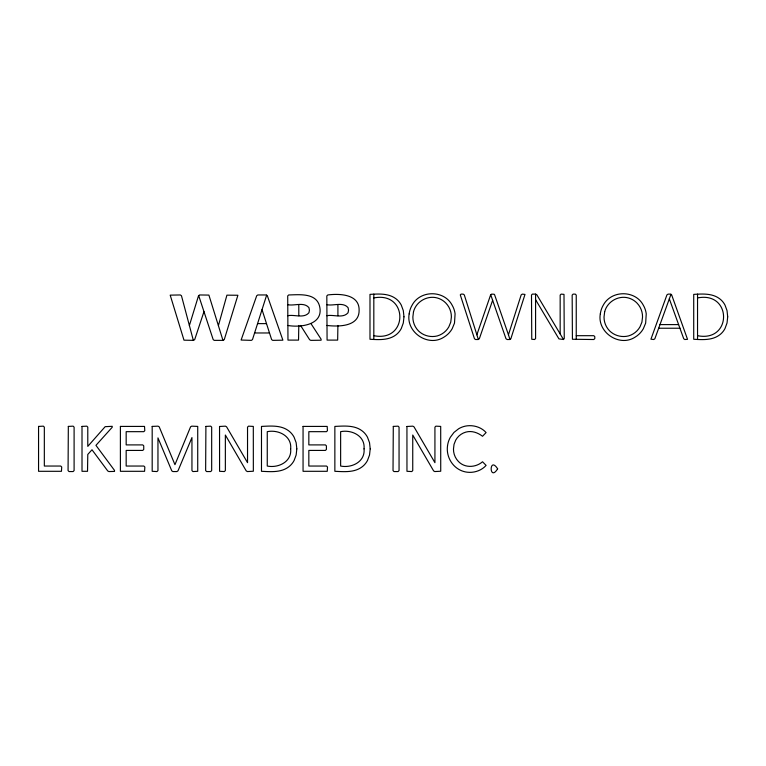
<?xml version="1.0" encoding="UTF-8"?>
<svg xmlns="http://www.w3.org/2000/svg" width="766" height="766" viewBox="0 0 766 766"><rect width="100%" height="100%" fill="white"/><g stroke="black" fill="none" stroke-linecap="round" stroke-linejoin="round"><path stroke-width="1.15" d="M218.434 325.512L226.918 295.159L237.891 295.255L224.275 339.587L223.04 340.363L214.221 340.363L213.178 339.587L198.672 295.552M189.384 325.512L198.528 295.743L199.562 294.958L208.898 295.092L222.963 340.363M266.664 295.101L252.483 339.587L251.382 340.363L241.108 340.037L256.706 295.743L257.807 294.958L266.108 294.958L267.344 295.743L282.893 340.181L272.725 340.363L271.624 339.587L262.02 309.617M509.926 339.453L508.452 334.78L521.167 294.9L522.268 294.115L524.997 294.412L510.855 338.744L509.687 339.52L507.159 339.52L505.991 338.744L490.7 294.719M203.976 311.628L194.698 339.587L193.597 340.363L183.993 340.171L170.196 295.14L180.364 294.958L181.465 295.743L193.329 340.363M476.873 334.78L490.623 294.9L491.657 294.115L494.185 294.249L494.645 294.9L508.452 334.78M492.634 300.282L479.334 338.744L478.166 339.52L475.571 339.52L474.47 338.744L460.27 294.833L461.113 294.115L463.181 294.115L464.292 294.9L478.348 339.472M669.321 298.855L683.722 338.744L684.823 339.52L687.533 339.338L671.658 294.9L670.489 294.115L668.096 294.115L666.927 294.9L650.937 339.194L653.762 339.52L654.863 338.744L670.997 294.249M563.47 339.52L564.255 338.543L563.996 294.374L561.133 294.115L560.166 295.092L560.166 333.938L563.47 339.52L558.931 338.869L535.587 299.697M287.71 325.445C301.048 327.848 324.267 324.669 319.508 305.94C315.918 292.622 299.123 294.747 288.677 294.958L287.71 295.935L287.968 340.104L298.539 340.104L298.797 325.445M535.645 294.115L532.274 294.115L531.499 295.092L531.757 339.261L534.611 339.52L535.587 338.543L535.587 294.115L536.813 294.766L560.166 333.938M373.818 297.945C408.508 291.061 408.508 342.584 373.818 335.69M697.539 297.945C732.239 291.061 732.239 342.584 697.539 335.69M287.71 304.686C294.345 306.161 303.882 301.603 308.937 307.645L309.435 310.201L308.937 312.758C303.843 318.78 294.355 314.261 287.71 315.716M326.823 304.686C333.459 306.161 342.986 301.603 348.051 307.645L348.549 310.201L348.042 312.758C342.957 318.78 333.469 314.261 326.823 315.716M257.548 323.625L266.501 323.625M659.986 324.602L678.599 324.602M326.823 325.445C338.476 326.823 359.369 326.871 359.12 310.201C359.436 293.991 339.309 293.474 327.791 294.958L326.823 295.935L327.082 340.104L337.653 340.104L337.911 325.445M658.683 328.231L679.959 328.231M254.561 332.971L269.479 332.971M576.243 335.69L593.822 335.69L594.799 336.667L594.799 338.543L593.822 339.52L572.422 339.261L572.164 295.092L573.131 294.115L575.276 294.115L576.243 295.092L576.243 339.52M311.188 323.951L321.107 339.194L321.098 340.219L310.795 340.363L309.627 339.711L300.55 325.445M697.539 294.115L697.539 339.52M373.818 294.115L373.818 339.52M337.911 304.686L337.911 315.716M298.797 304.686L298.797 315.716M447.507 445.908C446.214 455.023 450.714 464.598 458.662 469.29A21.994 21.994 0 0 0 467.164 472.201C474.03 473.062 481.536 470.602 486.094 465.393L482.532 461.764C475.801 467.653 464.809 468.265 458.403 461.467A17.589 17.589 0 0 1 453.472 449.048L454.037 444.357L455.713 440.134A16.699 16.699 0 0 1 465.852 432.11C471.799 430.444 477.84 432.646 482.532 436.275L486.094 432.579C481.546 427.361 474.01 424.996 467.164 425.829A21.994 21.994 0 0 0 458.662 428.749L453.96 432.436L450.36 437.252A23.2 23.2 0 0 0 447.507 445.908M409.168 313.869C405.75 332.147 428.089 347.343 443.763 337.251A23.133 23.133 0 0 0 452.17 328.758L454.497 323.128L455.081 313.869A22.654 22.654 0 0 0 452.17 305.241C444.194 289.893 420.074 289.941 412.079 305.241A22.654 22.654 0 0 0 409.168 313.869M600.324 313.869C596.915 332.147 619.254 347.343 634.918 337.251A23.133 23.133 0 0 0 643.325 328.758L645.661 323.128L646.236 313.869A22.654 22.654 0 0 0 643.325 305.241C635.349 289.893 611.23 289.941 603.235 305.241A22.654 22.654 0 0 0 600.324 313.869M290.668 448.857C291.999 461.754 278.384 468.313 267.257 466.044L267.257 431.67C278.384 429.4 291.999 435.959 290.668 448.857M364.041 448.857C365.372 461.754 351.766 468.313 340.631 466.044L340.631 431.67C351.766 429.4 365.372 435.959 364.041 448.857M403.979 316.818L403.299 323.022L401.279 328.528A18.911 18.911 0 0 1 395.773 335.001C388.419 340.477 378.548 339.759 369.988 339.261L369.988 294.374C378.548 293.885 388.419 293.158 395.773 298.635A18.911 18.911 0 0 1 401.279 305.107L403.299 310.613L403.979 316.818M727.7 316.818L727.03 323.022L725.009 328.528A18.911 18.911 0 0 1 719.494 335.001C712.15 340.477 702.269 339.759 693.718 339.261L693.718 294.374C702.269 293.885 712.15 293.158 719.494 298.635A18.911 18.911 0 0 1 725.009 305.107L727.03 310.613L727.7 316.818M296.825 448.857L296.145 455.014L294.106 460.5A19.217 19.217 0 0 1 288.543 466.992C280.835 472.766 270.427 471.703 261.484 471.301L261.484 426.413C270.427 426.011 280.835 424.948 288.543 430.722A19.217 19.217 0 0 1 294.106 437.214L296.145 442.7L296.825 448.857M370.208 448.857L369.528 455.014L367.479 460.5A19.217 19.217 0 0 1 361.916 466.992C354.208 472.766 343.81 471.703 334.857 471.301L334.857 426.413C343.81 426.011 354.208 424.948 361.916 430.722A19.217 19.217 0 0 1 367.489 437.214L369.528 442.7L370.208 448.857M413.496 311.8L412.864 317.009A19.523 19.523 0 0 0 418.456 330.883C423.349 335.709 430.588 337.595 437.233 335.948A19.284 19.284 0 0 0 448.828 326.871L450.743 322.17L451.385 317.009A19.772 19.772 0 0 0 445.802 303.02A19.207 19.207 0 0 0 437.233 297.955C427.169 295.159 416.024 301.67 413.496 311.8M604.661 311.8L604.02 317.009A19.523 19.523 0 0 0 609.612 330.883C614.504 335.709 621.743 337.595 628.388 335.948A19.284 19.284 0 0 0 639.983 326.871L641.908 322.17L642.54 317.009A19.772 19.772 0 0 0 636.958 303.02A19.207 19.207 0 0 0 628.388 297.955C618.325 295.159 607.179 301.67 604.661 311.8M497.632 468.83C489.101 482.484 488.957 455.301 497.632 468.83M219.545 426.48L219.583 471.301L224.381 471.559L225.357 470.583L225.357 435.04L246.24 470.908L247.408 471.559L253.345 471.234L253.307 426.413L248.51 426.155L247.533 427.131L247.533 462.674L226.583 426.806L225.415 426.155L219.545 426.48M406.938 426.48L406.966 471.301L411.773 471.559L412.74 470.583L412.74 435.04L433.623 470.908L434.791 471.559L440.728 471.234L440.699 426.413L435.902 426.155L434.925 427.131L434.925 462.674L413.975 426.806L412.807 426.155L406.938 426.48M38.559 426.413L38.559 471.301L61.452 471.301L61.711 467.021L60.744 466.044L44.332 466.044L44.332 427.131L43.356 426.155L38.559 426.413M68.327 426.413L68.069 470.583L69.045 471.559L73.124 471.559L74.101 470.583L74.101 427.131L73.124 426.155L68.327 426.413M82.01 426.413L82.01 471.301L87.525 471.301L87.784 454.439L91.997 449.766L107.757 470.975L108.925 471.559L114.507 471.416L114.507 470.391L95.951 445.352L112.171 427.323L112.238 426.317L105.162 426.672L87.784 446.396L87.784 427.131L86.807 426.155L82.01 426.413M120.396 426.413L120.396 471.301L144.583 471.301L144.841 467.021L143.874 466.044L126.17 466.044L126.17 450.418L142.773 450.418L143.74 449.441L143.74 445.869L142.773 444.902L126.17 444.902L126.17 431.67L143.807 431.67L144.784 430.693L144.525 426.413L120.396 426.413M152.185 426.413L152.185 471.301L156.992 471.559L157.959 470.583L157.959 437.893L171.776 470.841L172.877 471.559L176.898 471.559L177.999 470.841L191.95 437.568L191.95 470.583L192.917 471.559L197.724 471.301L197.724 426.413L191.749 426.155L190.59 426.806L174.954 464.684L159.194 426.806L158.026 426.155L152.185 426.413M205.901 426.413L205.642 470.583L206.619 471.559L210.698 471.559L211.675 470.583L211.675 427.131L210.698 426.155L205.901 426.413M303.058 426.413L303.058 471.301L327.254 471.301L327.513 467.021L326.546 466.044L308.832 466.044L308.832 450.418L325.435 450.418L326.412 449.441L326.412 445.869L325.435 444.902L308.832 444.902L308.832 431.67L326.479 431.67L327.446 430.693L327.187 426.413L303.058 426.413M393.293 426.413L393.025 470.583L394.002 471.559L398.09 471.559L399.057 470.583L399.057 427.131L398.09 426.155L393.293 426.413"/></g></svg>
